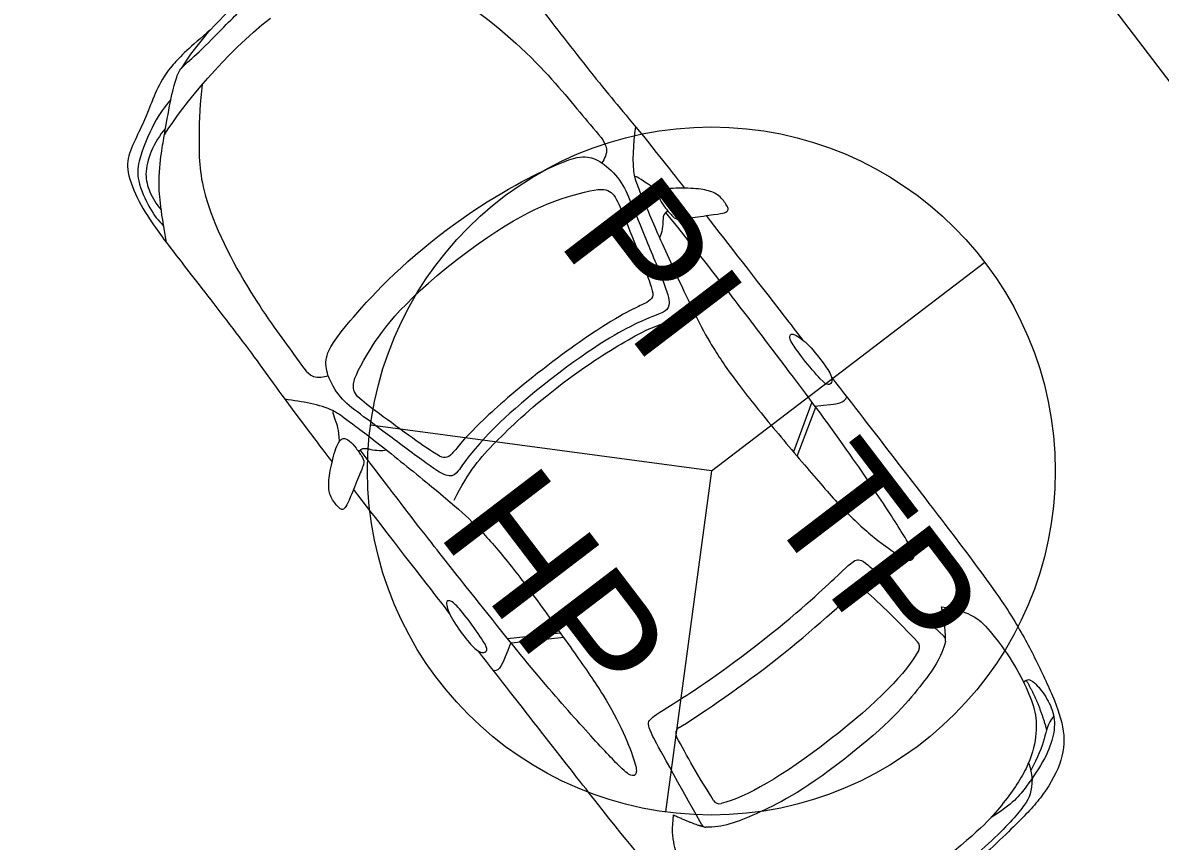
# Model space of a CAD drawing. Header units: metres. Extents: x 1384 to 1901, y 1501 to 2216.
# Drawn here: x 1453.724 to 1458.339, y 2125.647 to 2128.966 of the extents above; entities that cross this region are included whole.
import ezdxf

# ---------------------------------------------------------------- set-up
doc = ezdxf.new("R2010")
doc.units = ezdxf.units.M
doc.header["$LTSCALE"] = 0.05
doc.header["$PDMODE"] = 3
doc.linetypes.add('CONTINUA', pattern=[0])
for name, color, linetype, lineweight in [('Circulo', 250, 'Continuous', 15), ('Cotas Nave 2', 250, 'CONTINUA', 15), ('Pared Fuego', 81, 'CONTINUA', 15), ('TextoDCE', 250, 'Continuous', 15)]:
    doc.layers.add(name, color=color, linetype=linetype, lineweight=lineweight)
doc.layers.add('CochesN', color=7, linetype='CONTINUA', lineweight=15, true_color=0xc3ddd0)
doc.styles.add('ROMANT', font='ROMANT', dxfattribs={"width": 0.85})
doc.styles.get("Standard").update_dxf_attribs({"font": 'arial.ttf'})
doc.dimstyles.new('1-50-GENERAL', dxfattribs={"dimtxt": 0.38, "dimasz": 0.4, "dimexe": 0.18, "dimexo": 0.06, "dimgap": 0.09, "dimtad": 0, "dimdec": 1, "dimzin": 0, "dimdsep": 46, "dimtxsty": 'ROMANT', "dimcen": 0.09, "dimadec": 0, "dimazin": 0, "dimtfac": 1, "dimtdec": 1, "dimtix": 1, "dimtofl": 0, "dimtmove": 0, "dimatfit": 3, "dimfxl": 0, "dimtolj": 1, "dimtzin": 0, "dimarcsym": 0})

# ---------------------------------------------------------------- blocks, each defined once
blk = doc.blocks.new('vh10-3')
for points in [[(6.531, 5.087), (6.6436, 5.2699)], [(6.669, 5.2704), (6.5555, 5.086)], [(6.531, 3.8794), (6.6436, 3.6965)], [(6.669, 3.696), (6.5555, 3.8805)]]:
    blk.add_lwpolyline(points)
for centre, radius, start, end in [((5.5785, 5.0899), 0.02, 81.3079, 140.3783), ((5.6281, 4.9825), 0.0289, 84.0079, 156.3114), ((5.9233, 4.9428), 0.0289, 353.2707, 80.1159), ((5.9233, 4.0237), 0.0289, 279.8841, 6.7293), ((5.6281, 3.9839), 0.0289, 203.6886, 275.9921), ((5.5785, 3.8765), 0.02, 219.6217, 278.6921)]:
    blk.add_arc(centre, radius, start, end)
for points, degree in [([(7.5912, 5.2993), (7.5984, 5.2902), (7.6108, 5.2847), (7.6642, 5.2827), (7.7028, 5.284), (7.7311, 5.2975), (7.7279, 5.331), (7.6591, 5.4204), (7.6083, 5.4706), (7.5626, 5.4911), (7.5056, 5.4877), (7.4974, 5.4816), (7.496, 5.4638), (7.5138, 5.4323), (7.5678, 5.3394), (7.5841, 5.3085), (7.5912, 5.2993)], 3), ([(6.6484, 5.27), (6.5917, 5.3577), (6.5847, 5.3763), (6.5992, 5.3957)], 3), ([(6.9362, 5.378), (6.9441, 5.3712), (6.9352, 5.3619), (6.9191, 5.3527), (6.8374, 5.3489), (6.7051, 5.3547), (6.6812, 5.3646), (6.6798, 5.3814), (6.7021, 5.4022), (6.7804, 5.4063), (6.8877, 5.4022), (6.9283, 5.3847), (6.9362, 5.378)], 3), ([(7.8381, 5.262), (7.8969, 5.2921), (7.9458, 5.339), (7.9978, 5.39)], 3), ([(8.7993, 5.3808), (8.9301, 5.3116), (9.0251, 5.2513), (9.1192, 5.1546), (9.1533, 5.1167), (9.266, 4.993), (9.3129, 4.9284), (9.3294, 4.8938), (9.3298, 4.8115), (9.3543, 4.641), (9.3631, 4.5621), (9.3728, 4.5287), (9.3969, 4.511), (9.4091, 4.4946), (9.4095, 4.4832)], 3), ([(4.8638, 4.4832), (4.8638, 4.7345), (4.8912, 4.8786), (4.9465, 5.0558), (5.0304, 5.1626), (5.1064, 5.2168), (5.2054, 5.2481), (5.343, 5.2726), (5.516, 5.2731), (5.5806, 5.2564), (5.6462, 5.2147), (5.6837, 5.1762)], 3), ([(7.6457, 5.2836), (7.6499, 5.2646), (7.6324, 5.2471), (7.6109, 5.23), (7.5911, 5.2085), (7.5806, 5.1897)], 3), ([(7.3966, 4.4832), (7.3966, 4.7164), (7.3567, 4.9452), (7.3277, 5.0154), (7.3301, 5.0529), (7.3918, 5.0832), (7.6169, 5.1437), (7.7707, 5.1873), (7.8639, 5.2115), (7.9752, 5.1945), (8.0297, 5.1582), (8.0733, 5.0832), (8.1398, 4.7164), (8.1398, 4.4832)], 3), ([(5.6837, 5.1762), (5.5978, 5.1314), (5.5714, 5.1086)], 2), ([(7.4489, 4.4832), (7.4489, 4.6269), (7.4348, 4.8289), (7.4142, 4.944), (7.402, 4.9878), (7.4039, 5.0225), (7.4316, 5.0354), (7.4991, 5.0605), (7.6859, 5.1134), (7.8154, 5.1509), (7.8687, 5.1509), (7.9244, 5.0626), (8.0176, 4.7854), (8.0176, 4.4832)], 3), ([(9.1532, 5.117), (9.2026, 4.977), (9.2638, 4.7185), (9.2638, 4.4832)], 3), ([(7.2481, 5.0963), (7.3079, 4.9754), (7.333, 4.8326), (7.3542, 4.6293), (7.3542, 4.4832)], 3), ([(5.5353, 4.4832), (5.5353, 4.7322), (5.5593, 4.8975), (5.6017, 4.9941)], 3), ([(5.6311, 5.0112), (5.7445, 4.9993), (5.8435, 4.986), (5.9282, 4.9712)], 3), ([(5.9519, 4.9394), (5.9429, 4.8627), (5.9285, 4.657), (5.9285, 4.4832)], 3), ([(9.398, 4.5077), (9.3926, 4.623), (9.3689, 4.7893), (9.3246, 4.8971)], 3), ([(4.904, 3.9277), (4.8613, 3.9623), (4.8368, 4.0019), (4.8016, 4.1767), (4.7895, 4.4386), (4.7895, 4.4832)], 3), ([(5.6837, 3.7903), (5.6462, 3.7517), (5.5806, 3.71), (5.516, 3.6934), (5.343, 3.6939), (5.2054, 3.7184), (5.1064, 3.7496), (5.0304, 3.8038), (4.9465, 3.9106), (4.8912, 4.0878), (4.8638, 4.2319), (4.8638, 4.4832)], 3), ([(5.6017, 3.9723), (5.5593, 4.0689), (5.5353, 4.2342), (5.5353, 4.4832)], 3), ([(5.9285, 4.4832), (5.9285, 4.3095), (5.9429, 4.1038), (5.9519, 4.027)], 3), ([(7.3542, 4.4832), (7.3542, 4.3371), (7.333, 4.1338), (7.3079, 3.991), (7.2481, 3.8701)], 3), ([(8.1398, 4.4832), (8.1398, 4.25), (8.0733, 3.8833), (8.0297, 3.8082), (7.9752, 3.7719), (7.8639, 3.755), (7.7707, 3.7792), (7.6169, 3.8228), (7.3918, 3.8833), (7.3301, 3.9135), (7.3277, 3.9511), (7.3567, 4.0213), (7.3966, 4.25), (7.3966, 4.4832)], 3), ([(8.0176, 4.4832), (8.0176, 4.181), (7.9244, 3.9039), (7.8687, 3.8155), (7.8154, 3.8155), (7.6859, 3.853), (7.4991, 3.906), (7.4316, 3.9311), (7.4039, 3.9439), (7.402, 3.9787), (7.4142, 4.0224), (7.4348, 4.1375), (7.4489, 4.3395), (7.4489, 4.4832)], 3), ([(5.2337, 3.7146), (5.2409, 3.6926), (5.2126, 3.6772), (5.1322, 3.6772), (5.0531, 3.6932), (4.9888, 3.746), (4.9354, 3.8296), (4.8903, 3.9673), (4.8691, 4.0541), (4.8803, 4.1583)], 3), ([(5.9282, 3.9952), (5.8435, 3.9805), (5.7445, 3.9671), (5.6311, 3.9552)], 3), ([(4.9629, 3.9002), (4.9364, 3.9082), (4.904, 3.9277)], 2), ([(5.0501, 3.7021), (5.0416, 3.742), (5.0027, 3.7803), (4.9576, 3.8566), (4.9326, 3.9121)], 3), ([(5.5714, 3.8578), (5.5978, 3.8351), (5.6837, 3.7903)], 2), ([(7.6457, 3.6829), (7.6499, 3.7019), (7.6324, 3.7193), (7.6109, 3.7364), (7.5911, 3.7579), (7.5806, 3.7767)], 3), ([(5.2354, 3.7012), (5.1301, 3.715), (5.024, 3.7595)], 2), ([(6.6484, 3.6964), (6.5917, 3.6088), (6.5847, 3.5901), (6.5992, 3.5707)], 3), ([(7.5912, 3.6671), (7.5984, 3.6762), (7.6108, 3.6818), (7.6642, 3.6837), (7.7028, 3.6824), (7.7311, 3.6689), (7.7279, 3.6355), (7.6591, 3.5461), (7.6083, 3.4959), (7.5626, 3.4753), (7.5056, 3.4787), (7.4974, 3.4849), (7.496, 3.5027), (7.5138, 3.5341), (7.5678, 3.6271), (7.5841, 3.658), (7.5912, 3.6671)], 3), ([(7.8381, 3.7044), (7.8969, 3.6744), (7.9458, 3.6274), (7.9978, 3.5764)], 3), ([(6.9362, 3.5885), (6.9441, 3.5952), (6.9352, 3.6046), (6.9191, 3.6138), (6.8374, 3.6175), (6.7051, 3.6117), (6.6812, 3.6018), (6.6798, 3.5851), (6.7021, 3.5642), (6.7804, 3.5601), (6.8877, 3.5642), (6.9283, 3.5818), (6.9362, 3.5885)], 3)]:
    blk.add_open_spline(points, degree=degree)
for points, knots in [([(4.7724, 4.4832), (4.7724, 4.6656), (4.7956, 4.8702), (4.8136, 5.0149), (4.8747, 5.1725), (4.9705, 5.2651), (5.1114, 5.3121), (5.2999, 5.3533), (5.4774, 5.3822), (5.7239, 5.3945), (6.4165, 5.3956), (6.7001, 5.3957)], [18.735534, 18.735534, 18.735534, 18.735534, 19.587149, 20.438764, 21.290379, 22.141994, 22.99361, 23.845225, 24.69684, 25.548455, 26.165326, 26.165326, 26.165326, 26.165326]), ([(7.5353, 5.3953), (7.3898, 5.3957), (7.1815, 5.3957), (6.9347, 5.3957), (6.8932, 5.3957)], [10.6007845, 10.6007845, 10.6007845, 10.6007845, 11.0709972, 11.163998, 11.163998, 11.163998, 11.163998]), ([(9.3759, 4.7053), (9.3723, 4.8146), (9.3609, 4.9252), (9.3242, 5.021), (9.2693, 5.1105), (9.2326, 5.1767), (9.1874, 5.2734), (9.1355, 5.3308), (9.0022, 5.3704), (8.8646, 5.3797), (8.7993, 5.3808), (8.5451, 5.3808), (8.1678, 5.3818), (7.9893, 5.3923), (7.7355, 5.3944), (7.6779, 5.3948)], [0, 0, 0, 0, 0.851615, 1.70323, 2.554846, 3.406461, 4.258076, 5.109691, 5.961306, 6.812921, 7.664537, 8.516152, 9.367767, 10.219382, 10.435603, 10.435603, 10.435603, 10.435603]), ([(9.2508, 5.0078), (9.2424, 5.0466), (9.2225, 5.12), (9.1353, 5.269), (9.0747, 5.32), (8.9518, 5.3529), (8.8914, 5.3512), (8.8606, 5.3479)], [0, 0, 0, 0, 0.624807, 1.361869, 1.875216, 2.502924, 3.054732, 3.054732, 3.054732, 3.054732]), ([(7.7267, 5.3192), (7.765, 5.2905), (7.8072, 5.2795), (7.8461, 5.2648), (7.8321, 5.2572), (7.757, 5.2348), (7.5342, 5.177), (7.2501, 5.1124), (7.1244, 5.0888), (6.9511, 5.076), (6.7247, 5.0785), (6.441, 5.0908), (6.2422, 5.1011), (6.0692, 5.13), (5.9367, 5.1725), (5.9051, 5.1943), (5.9122, 5.2162), (5.9624, 5.2297), (6.1779, 5.249), (6.4989, 5.2689), (6.9167, 5.274), (7.2668, 5.2785), (7.6468, 5.2739)], [0, 0, 0, 0, 0.640801, 1.281602, 1.922403, 2.563203, 3.204004, 3.844805, 4.485606, 5.126407, 5.767208, 6.408009, 7.04881, 7.68961, 8.330411, 8.971212, 9.612013, 10.252814, 10.893615, 11.534416, 12.175216, 12.797218, 12.797218, 12.797218, 12.797218]), ([(9.1714, 5.0969), (9.1642, 5.1333), (9.1374, 5.2021), (9.077, 5.2803), (9.0062, 5.3104), (8.9475, 5.3175), (8.9187, 5.3153)], [0, 0, 0, 0, 0.604327, 1.163219, 1.657111, 2.190481, 2.190481, 2.190481, 2.190481]), ([(9.2202, 4.8696), (9.1707, 4.9204), (9.0571, 5.0148), (8.8638, 5.1597), (8.4325, 5.2447), (8.1372, 5.2452), (7.9954, 5.2586), (7.9736, 5.2098), (7.9662, 5.1911)], [0, 0, 0, 0, 0.835236, 1.721034, 2.921428, 3.928485, 4.555062, 4.999927, 4.999927, 4.999927, 4.999927]), ([(5.4363, 4.4832), (5.4363, 4.7094), (5.4801, 4.922), (5.5212, 5.0521), (5.5631, 5.1027)], [5.556552, 5.556552, 5.556552, 5.556552, 6.635134, 7.654502, 7.654502, 7.654502, 7.654502]), ([(5.5815, 5.1097), (5.9053, 5.0602), (6.0315, 5.0426), (6.0549, 5.0192), (6.049, 4.9525), (6.0236, 4.6976), (6.0236, 4.4832)], [-3.392634, -3.392634, -3.392634, -3.392634, -2.551704, -1.701416, -0.851128, -0.000839, -0.000839, -0.000839, -0.000839]), ([(6.7001, 3.5708), (6.4165, 3.5709), (5.7239, 3.572), (5.4774, 3.5842), (5.2999, 3.6132), (5.1114, 3.6543), (4.9705, 3.7013), (4.8747, 3.7939), (4.8136, 3.9515), (4.7956, 4.0963), (4.7724, 4.3008), (4.7724, 4.4832)], [11.305741, 11.305741, 11.305741, 11.305741, 11.922612, 12.774228, 13.625843, 14.477458, 15.329073, 16.180688, 17.032304, 17.883919, 18.735534, 18.735534, 18.735534, 18.735534]), ([(5.5631, 3.8638), (5.5212, 3.9143), (5.4801, 4.0444), (5.4363, 4.2571), (5.4363, 4.4832)], [3.458602, 3.458602, 3.458602, 3.458602, 4.477971, 5.556552, 5.556552, 5.556552, 5.556552]), ([(6.0236, 4.4832), (6.0236, 4.2688), (6.049, 4.0139), (6.0549, 3.9473), (6.0315, 3.9238), (5.9053, 3.9063), (5.5815, 3.8568)], [-0.000839, -0.000839, -0.000839, -0.000839, 0.849449, 1.699737, 2.550025, 3.390956, 3.390956, 3.390956, 3.390956]), ([(9.3759, 4.2611), (9.3723, 4.1518), (9.3609, 4.0413), (9.3242, 3.9455), (9.2693, 3.856), (9.2326, 3.7897), (9.1874, 3.6931), (9.1355, 3.6357), (9.0022, 3.596), (8.8646, 3.5867), (8.7993, 3.5856), (8.5451, 3.5856), (8.1678, 3.5846), (7.9893, 3.5742), (7.7355, 3.572), (7.6779, 3.5717)], [0, 0, 0, 0, 0.851615, 1.70323, 2.554846, 3.406461, 4.258076, 5.109691, 5.961306, 6.812921, 7.664537, 8.516152, 9.367767, 10.219382, 10.435603, 10.435603, 10.435603, 10.435603]), ([(9.2202, 4.0968), (9.1707, 4.0461), (9.0571, 3.9516), (8.8638, 3.8068), (8.4325, 3.7217), (8.1372, 3.7213), (7.9954, 3.7078), (7.9736, 3.7566), (7.9662, 3.7753)], [0, 0, 0, 0, 0.835236, 1.721034, 2.921428, 3.928485, 4.555062, 4.999927, 4.999927, 4.999927, 4.999927]), ([(7.7267, 3.6472), (7.765, 3.6759), (7.8072, 3.6869), (7.8461, 3.7017), (7.8321, 3.7093), (7.757, 3.7317), (7.5342, 3.7895), (7.2501, 3.854), (7.1244, 3.8777), (6.9511, 3.8905), (6.7247, 3.8879), (6.441, 3.8757), (6.2422, 3.8654), (6.0692, 3.8364), (5.9367, 3.794), (5.9051, 3.7721), (5.9122, 3.7503), (5.9624, 3.7367), (6.1779, 3.7174), (6.4989, 3.6975), (6.9167, 3.6924), (7.2668, 3.688), (7.6468, 3.6926)], [0, 0, 0, 0, 0.640801, 1.281602, 1.922403, 2.563203, 3.204004, 3.844805, 4.485606, 5.126407, 5.767208, 6.408009, 7.04881, 7.68961, 8.330411, 8.971212, 9.612013, 10.252814, 10.893615, 11.534416, 12.175216, 12.797218, 12.797218, 12.797218, 12.797218]), ([(7.5353, 3.5711), (7.3898, 3.5707), (7.1815, 3.5707), (6.9347, 3.5707), (6.8932, 3.5707)], [10.6007845, 10.6007845, 10.6007845, 10.6007845, 11.0709972, 11.163998, 11.163998, 11.163998, 11.163998])]:
    blk.add_open_spline(points, degree=3, knots=knots)
blk = doc.blocks.new('*D258')
at = {"layer": 'Cotas Nave 2', "color": 0, "lineweight": -2, "transparency": 16777216}
for p, q in [((1452.4409, 2163.6844), (1458.0727, 2167.9789)), ((1458.1721, 2167.5516), (1479.2994, 2139.8456)), ((1502.3652, 2109.5977), (1481.0039, 2137.6104)), ((1496.6209, 2104.7143), (1502.7508, 2109.3887))]:
    blk.add_line(p, q, dxfattribs=at)
at = {"layer": 'Cotas Nave 2', "color": 0, "transparency": 16777216}
for points in [[(1458.2251, 2167.5921), (1458.1191, 2167.5112), (1457.9295, 2167.8697)], [(1502.4182, 2109.6381), (1502.3122, 2109.5573), (1502.6077, 2109.2796)]]:
    blk.add_solid(points, dxfattribs=at)
at = {"layer": 'Defpoints', "color": 0, "transparency": 16777216}
for p in [(1457.9295, 2167.8697), (1452.3932, 2163.648), (1496.5732, 2104.678)]:
    blk.add_point(p, dxfattribs=at)
at = {"layer": 'Cotas Nave 2', "color": 0, "transparency": 16777216, "insert": (1480.1517, 2138.728), "char_height": 1, "attachment_point": 5, "rotation": 307.3275, "style": 'ROMANT'}
blk.add_mtext('\\A1;73.7', dxfattribs=at)
blk = doc.blocks.new('*D279')
at = {"layer": 'Cotas Nave 2', "color": 0, "lineweight": -2, "transparency": 16777216}
for p, q in [((1451.8912, 2127.7964), (1447.2004, 2124.2742)), ((1447.5845, 2124.0624), (1448.6143, 2122.6909)), ((1455.5843, 2122.878), (1450.8935, 2119.3558)), ((1450.7972, 2119.7838), (1449.8161, 2121.0905))]:
    blk.add_line(p, q, dxfattribs=at)
at = {"layer": 'Cotas Nave 2', "color": 0, "transparency": 16777216}
for points in [[(1447.6379, 2124.1025), (1447.5312, 2124.0224), (1447.3444, 2124.3823)], [(1450.8506, 2119.8238), (1450.7439, 2119.7437), (1451.0374, 2119.4639)]]:
    blk.add_solid(points, dxfattribs=at)
at = {"layer": 'Defpoints', "color": 0, "transparency": 16777216}
for p in [(1451.9392, 2127.8324), (1447.3444, 2124.3823), (1455.6323, 2122.914)]:
    blk.add_point(p, dxfattribs=at)
at = {"layer": 'Cotas Nave 2', "color": 0, "transparency": 16777216, "insert": (1449.2152, 2121.8907), "char_height": 1, "attachment_point": 5, "rotation": 306.9016, "style": 'ROMANT'}
blk.add_mtext('\\A1;6.2', dxfattribs=at)
blk = doc.blocks.new('*D280')
at = {"layer": 'Cotas Nave 2', "color": 0, "lineweight": -2, "transparency": 16777216}
for p, q in [((1451.6493, 2127.6147), (1442.9648, 2121.0908)), ((1443.349, 2120.8791), (1455.8204, 2104.2774)), ((1470.0045, 2085.396), (1457.533, 2101.9976)), ((1478.7852, 2091.4919), (1470.1008, 2084.968))]:
    blk.add_line(p, q, dxfattribs=at)
at = {"layer": 'Cotas Nave 2', "color": 0, "transparency": 16777216}
for points in [[(1443.4023, 2120.9191), (1443.2957, 2120.839), (1443.1087, 2121.1989)], [(1470.0578, 2085.436), (1469.9512, 2085.3559), (1470.2447, 2085.0761)]]:
    blk.add_solid(points, dxfattribs=at)
at = {"layer": 'Defpoints', "color": 0, "transparency": 16777216}
for p in [(1451.6972, 2127.6507), (1478.8332, 2091.528), (1470.2447, 2085.0761)]:
    blk.add_point(p, dxfattribs=at)
at = {"layer": 'Cotas Nave 2', "color": 0, "transparency": 16777216, "insert": (1456.6767, 2103.1375), "char_height": 1, "attachment_point": 5, "rotation": 306.9145, "style": 'ROMANT'}
blk.add_mtext('\\A1;45.2', dxfattribs=at)
blk = doc.blocks.new('*D281')
at = {"layer": 'Cotas Nave 2', "color": 0, "lineweight": -2, "transparency": 16777216}
for p, q in [((1429.0052, 2146.2119), (1424.0845, 2142.5154)), ((1424.4687, 2142.3037), (1445.4929, 2114.3168)), ((1468.2237, 2084.0582), (1447.1813, 2112.0693)), ((1473.2407, 2087.3268), (1468.32, 2083.6303))]:
    blk.add_line(p, q, dxfattribs=at)
at = {"layer": 'Cotas Nave 2', "color": 0, "transparency": 16777216}
for points in [[(1424.522, 2142.3438), (1424.4154, 2142.2637), (1424.2284, 2142.6235)], [(1468.277, 2084.0982), (1468.1704, 2084.0182), (1468.4639, 2083.7384)]]:
    blk.add_solid(points, dxfattribs=at)
at = {"layer": 'Defpoints', "color": 0, "transparency": 16777216}
for p in [(1429.0532, 2146.248), (1473.2887, 2087.3628), (1468.4639, 2083.7384)]:
    blk.add_point(p, dxfattribs=at)
at = {"layer": 'Cotas Nave 2', "color": 0, "transparency": 16777216, "insert": (1446.3371, 2113.193), "char_height": 1, "attachment_point": 5, "rotation": 306.9145, "style": 'ROMANT'}
blk.add_mtext('\\A1;73.6', dxfattribs=at)

msp = doc.modelspace()

# ---------------------------------------------------------------- linework, layer by layer
at = {"layer": 'Circulo'}
for q in [(1457.6272, 2127.9945), (1455.1356, 2127.3349), (1456.3318, 2125.7662)]:
    msp.add_line((1456.518, 2127.1486), q, dxfattribs=at)
msp.add_circle((1456.518, 2127.1486), 1.3949, dxfattribs=at)
at = {"layer": 'Pared Fuego'}
msp.add_line((1456.3797, 2131.3443), (1460.1698, 2126.3741), dxfattribs=at)

# ---------------------------------------------------------------- block references
at = {"layer": 'CochesN', "xscale": 0.9929999349109643, "yscale": 0.9929999349109643, "zscale": 0.9929999349109643, "rotation": 127.8135183497917}
msp.add_blockref('vh10-3', (1463.8857, 2124.4465), dxfattribs=at)

# ---------------------------------------------------------------- texts
at = {"layer": 'TextoDCE'}
for s, p in [('PI', (1455.8868, 2128.0825)), ('TP', (1456.7159, 2127.0095)), ('HP', (1455.3982, 2126.9017))]:
    msp.add_text(s, height=0.49701, rotation=307.3275, dxfattribs=at).set_placement(p)

# ---------------------------------------------------------------- dimensions: what is measured, and where the dimension line sits
at = {"layer": 'Cotas Nave 2'}
for base, p1, p2, angle, picture, middle, dimtype in [((1457.9295, 2167.8697), (1496.5732, 2104.678), (1452.3932, 2163.648), 307.3275, '*D258', (1480.1517, 2138.728), 160), ((1468.4639, 2083.7384), (1429.0532, 2146.248), (1473.2887, 2087.3628), 306.9145, '*D281', (1446.3371, 2113.193), 161), ((1447.3444, 2124.3823), (1455.6323, 2122.914), (1451.9392, 2127.8324), 126.9016, '*D279', (1449.2152, 2121.8907), 161)]:
    dim = msp.add_linear_dim(base=base, p1=p1, p2=p2, angle=angle, dimstyle='1-50-GENERAL', override={"dimtxt": 1}, dxfattribs=at)
    dim.commit()
    dim.dimension.update_dxf_attribs({"geometry": picture, "text_midpoint": middle, "dimtype": dimtype})
dim = msp.add_aligned_dim(p1=(1451.6972, 2127.6507), p2=(1478.8332, 2091.528), distance=-10.7419, dimstyle='1-50-GENERAL', override={"dimtxt": 1}, dxfattribs=at)
dim.commit()
dim.dimension.update_dxf_attribs({"geometry": '*D280', "text_midpoint": (1456.6767, 2103.1375)})

doc.saveas('drawing.dxf')
